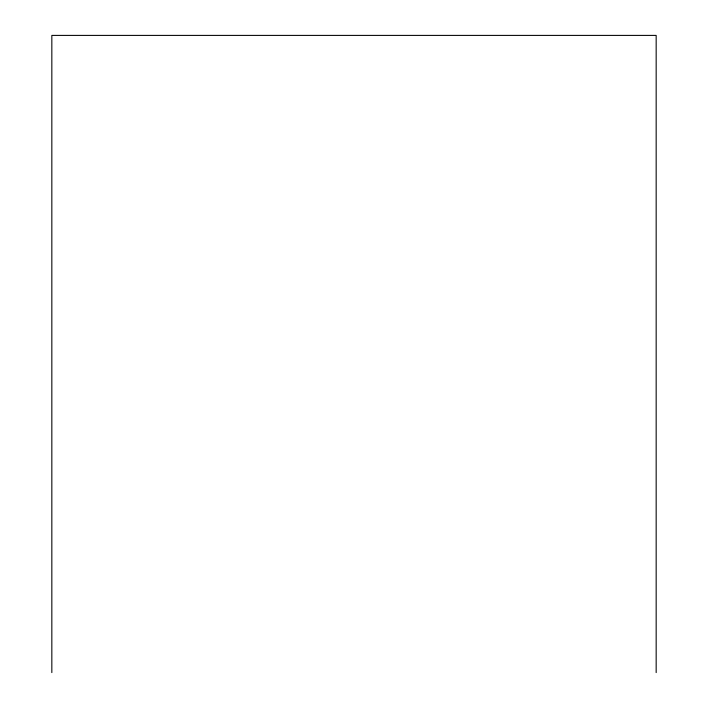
<?xml version="1.0" encoding="UTF-8"?>
<svg xmlns="http://www.w3.org/2000/svg" width="708" height="708" viewBox="0 0 708 708"><rect width="100%" height="100%" fill="white"/><g stroke="black" fill="none" stroke-linecap="round" stroke-linejoin="round"><path stroke-width="1.06" d="M656.166 672.6L656.166 35.4L51.834 35.4L51.834 672.6"/></g></svg>
